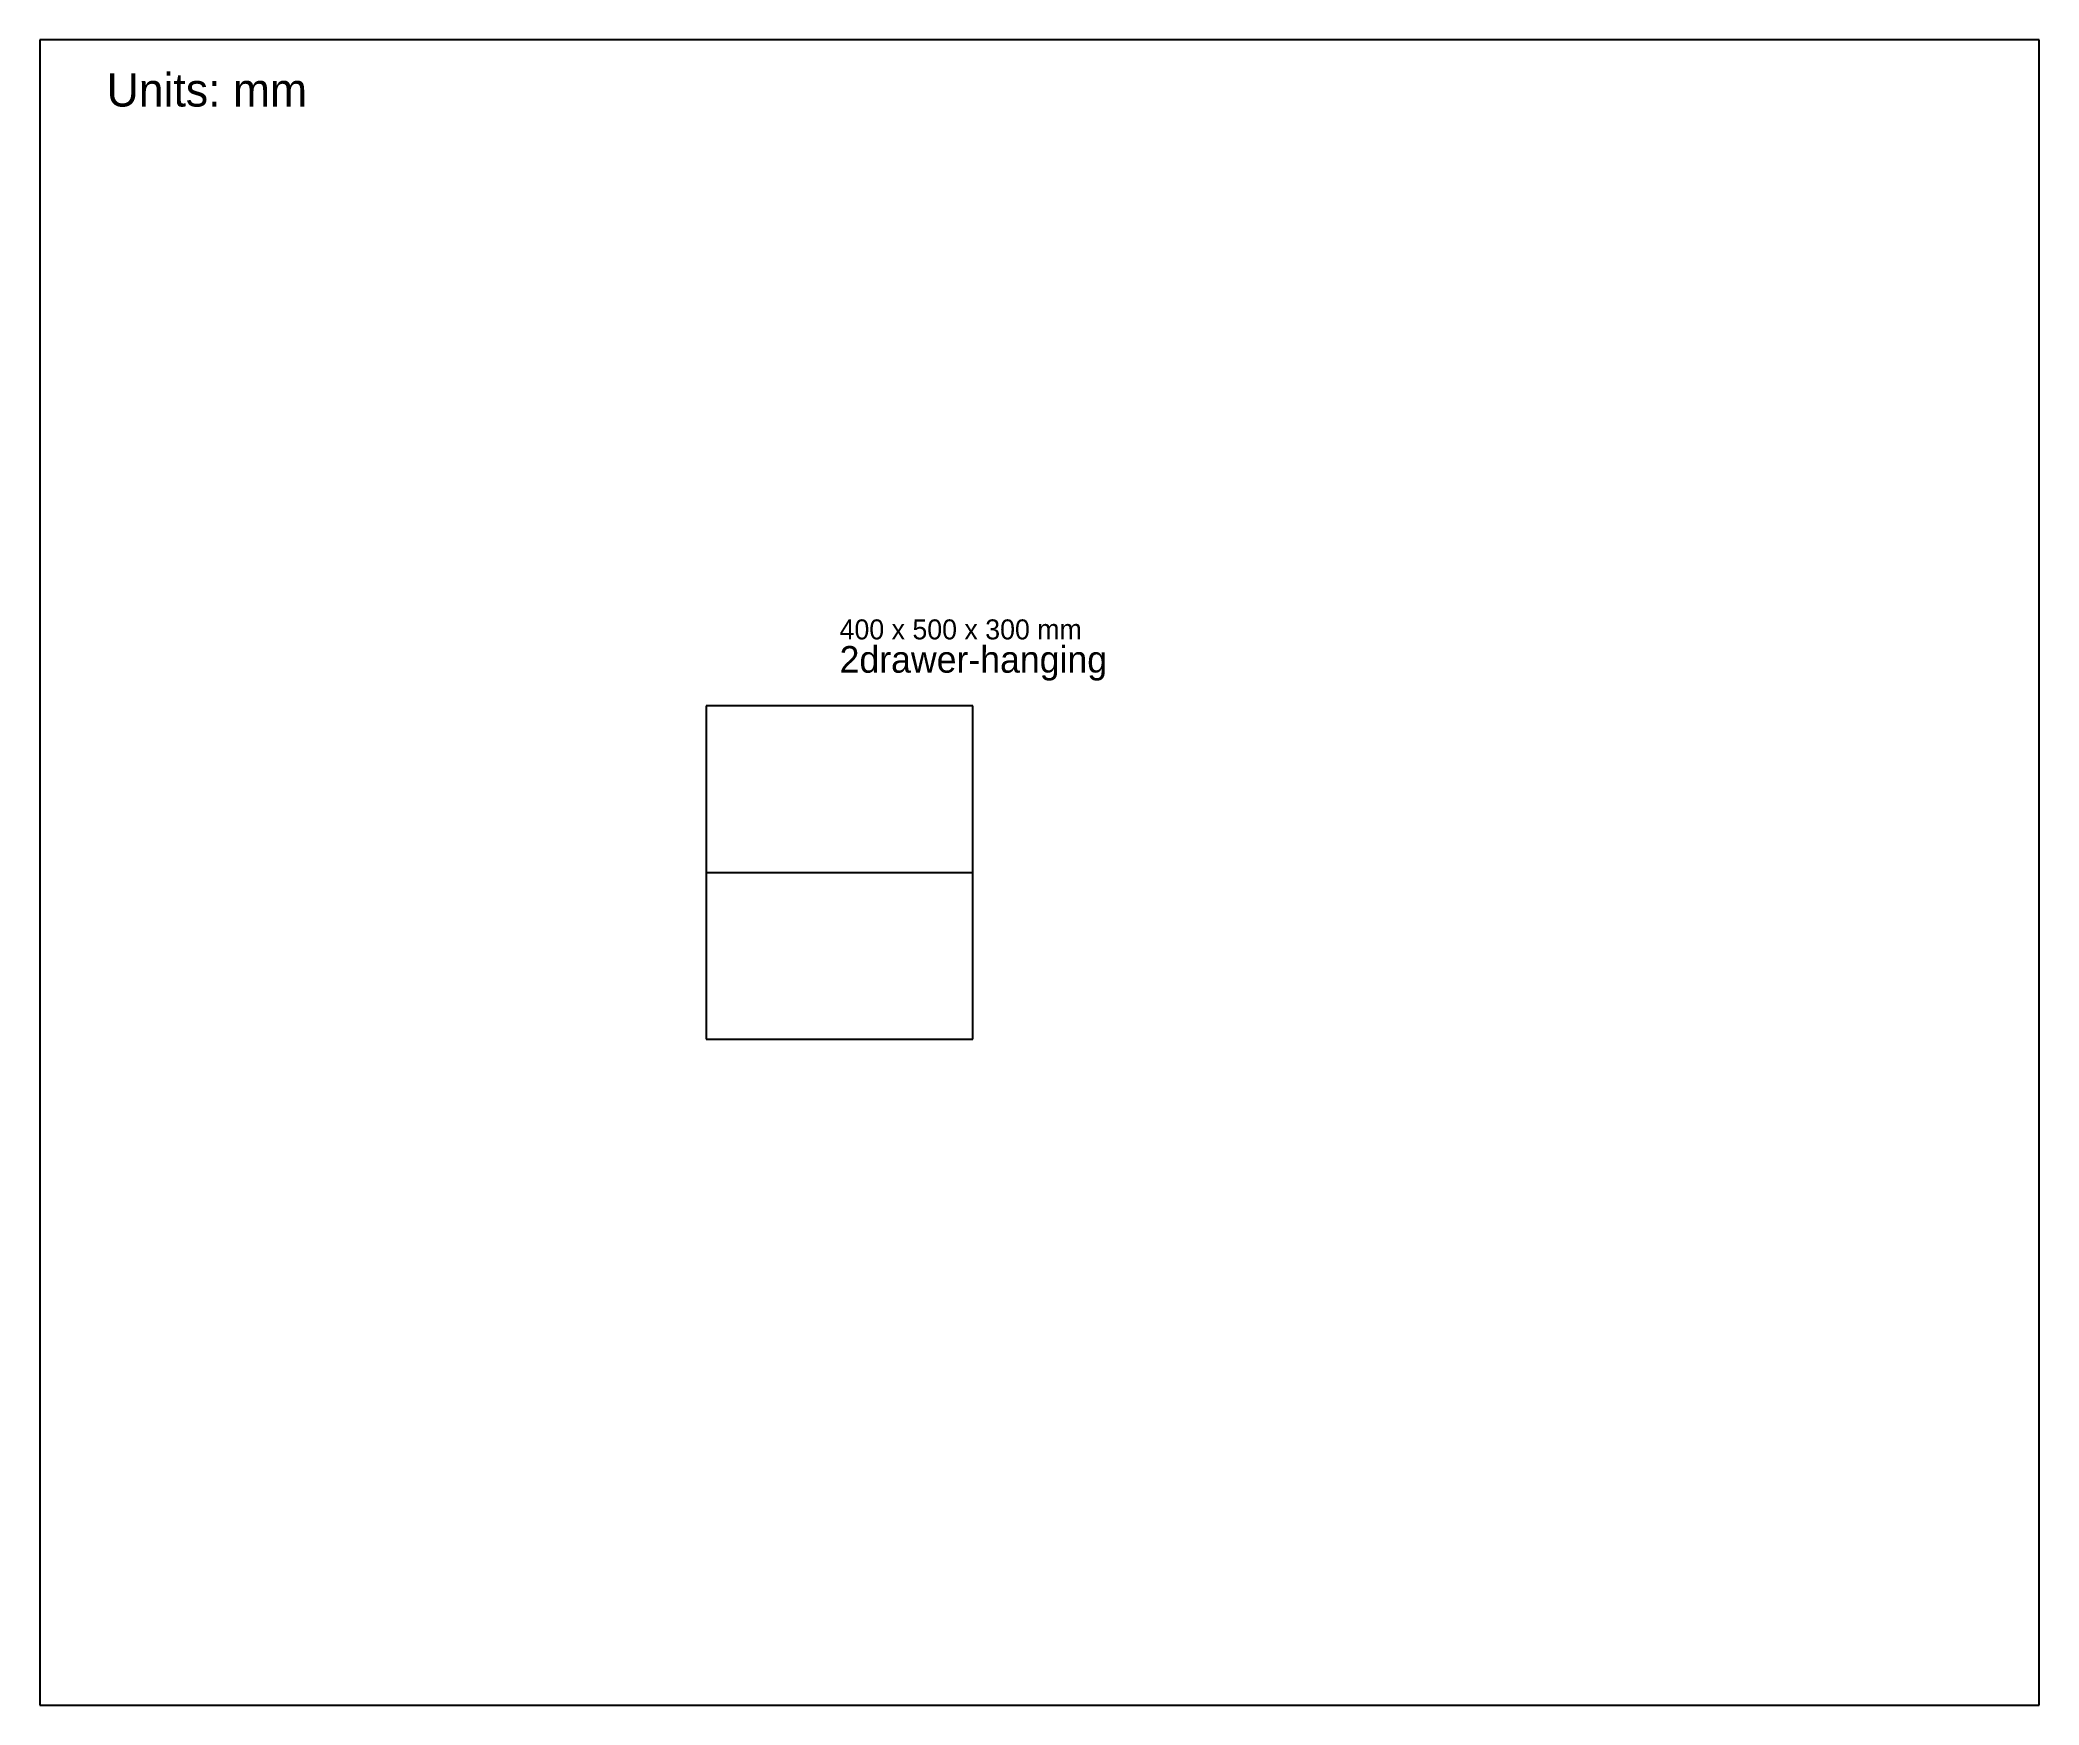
# Model space of a CAD drawing. Header units: millimetres. Extents: x 0 to 3000, y 0 to 2500.
import ezdxf

# ---------------------------------------------------------------- set-up
doc = ezdxf.new("R2010")
doc.units = ezdxf.units.MM
doc.layers.add('FURNITURE', color=1, linetype='CONTINUOUS')
doc.layers.add('LABELS', color=5, linetype='CONTINUOUS')

msp = doc.modelspace()

# ---------------------------------------------------------------- linework, layer by layer
at = {"layer": 'FURNITURE'}
for p, q in [((3000, 2500), (0, 2500)), ((0, 2500), (0, 0)), ((3000, 0), (3000, 2500)), ((1400, 1500), (1000, 1500)), ((1000, 1500), (1000, 1000)), ((1400, 1000), (1400, 1500)), ((1000, 1250), (1400, 1250)), ((1000, 1000), (1400, 1000)), ((0, 0), (3000, 0))]:
    msp.add_line(p, q, dxfattribs=at)

# ---------------------------------------------------------------- texts
at = {"layer": 'LABELS'}
for s, height, p in [('Units: mm', 50, (100, 2400)), ('400 x 500 x 300 mm', 30, (1200, 1600)), ('2drawer-hanging', 40, (1200, 1550))]:
    msp.add_text(s, height=height, dxfattribs=at).set_placement(p)

doc.saveas('drawing.dxf')
